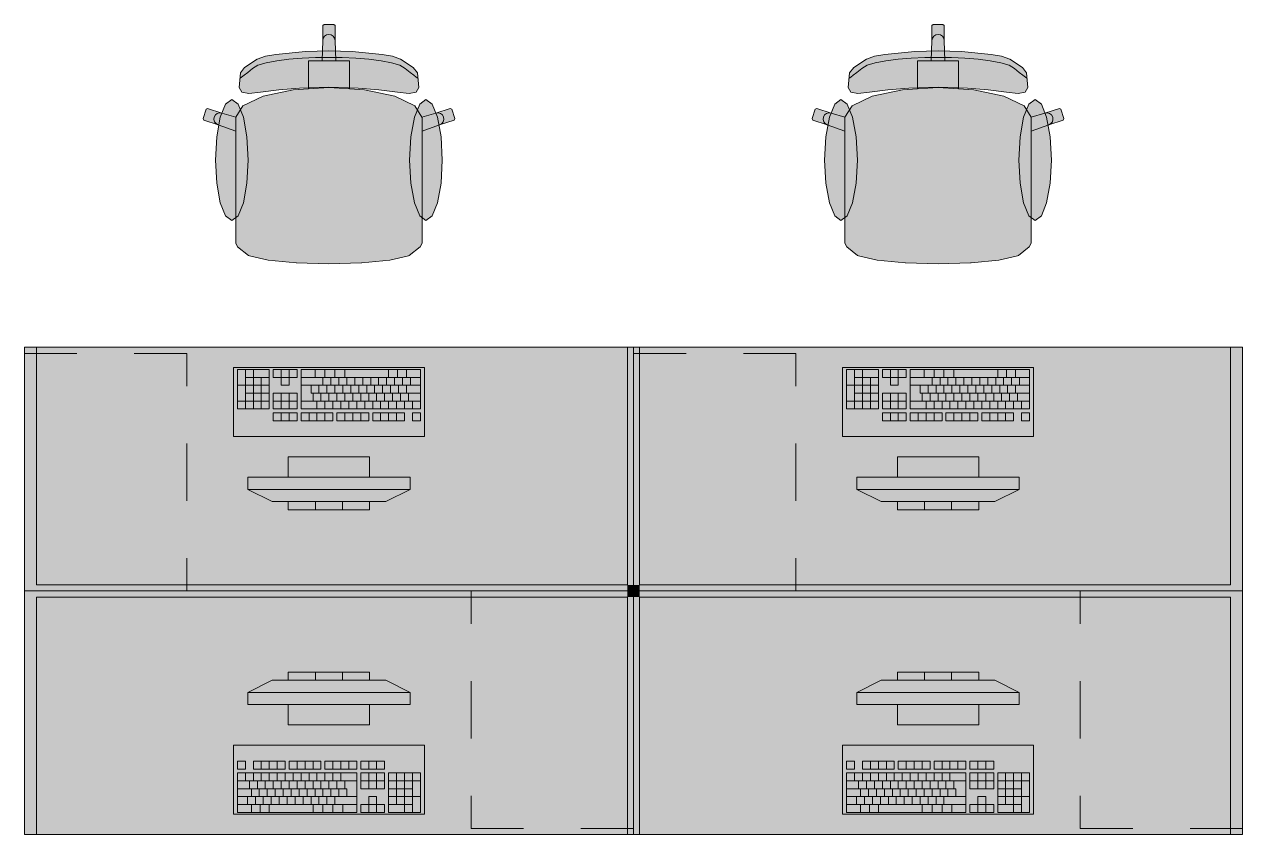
# Model space of a CAD drawing. Header units: inches. Extents: x 99 to 83418, y 65 to 21631.
# Drawn here: x 68667 to 71667, y 13349 to 15344 of the extents above; entities that cross this region are included whole.
import ezdxf

# ---------------------------------------------------------------- set-up
doc = ezdxf.new("R2010")
doc.units = ezdxf.units.IN
doc.header["$MEASUREMENT"] = 0
doc.layers.add('PDF_Interior$-$Furniture$', color=7, linetype='Continuous', true_color=0x573938)

msp = doc.modelspace()

# ---------------------------------------------------------------- hatches: boundary and pattern name
at = {"layer": 'PDF_Interior$-$Furniture$', "true_color": 0xffffff, "transparency": 33554559}
for points in [[(69187.6, 14872.6), (69187.6, 14836.5), (69187.6, 14805.4), (69192.1, 14796.8), (69218.9, 14775.7), (69221.1, 14774.8), (69267, 14764.1), (69335.8, 14757), (69336.8, 14756.9), (69416.9, 14754.4), (69416.9, 15344.4), (69404.8, 15344.4), (69401.8, 15341.4), (69401.8, 15304.5), (69400, 15254.6), (69366.5, 15254.6), (69366.5, 15224.7), (69366.5, 15186), (69329.1, 15183.6), (69254.7, 15167.8), (69205, 15144), (69187.7, 15116.1), (69153.5, 15125.8), (69118.1, 15137.2), (69114.3, 15135.3), (69106.9, 15112.5), (69108.8, 15108.7), (69144.2, 15097.3), (69187.6, 15081.7)], [(69646.1, 14872.6), (69646.1, 15081.7), (69689.5, 15097.3), (69724.9, 15108.7), (69726.9, 15112.5), (69719.4, 15135.3), (69715.6, 15137.2), (69680.2, 15125.8), (69646, 15116.1), (69628.7, 15144), (69579, 15167.8), (69504.6, 15183.6), (69467.2, 15186), (69467.2, 15224.7), (69467.2, 15254.6), (69433.7, 15254.6), (69432, 15304.5), (69432, 15341.4), (69428.9, 15344.4), (69416.9, 15344.4), (69416.9, 14754.4), (69496.9, 14756.9), (69498, 14757), (69566.7, 14764.1), (69612.6, 14774.8), (69614.8, 14775.7), (69641.6, 14796.8), (69646.1, 14805.4), (69646.1, 14836.5)], [(70687.6, 14872.6), (70687.6, 14836.5), (70687.6, 14805.4), (70692.1, 14796.8), (70718.9, 14775.7), (70721.1, 14774.8), (70767, 14764.1), (70835.8, 14757), (70836.8, 14756.9), (70916.9, 14754.4), (70916.9, 15344.4), (70904.8, 15344.4), (70901.8, 15341.4), (70901.8, 15304.5), (70900, 15254.6), (70866.5, 15254.6), (70866.5, 15224.7), (70866.5, 15186), (70829.1, 15183.6), (70754.7, 15167.8), (70705, 15144), (70687.7, 15116.1), (70653.5, 15125.8), (70618.1, 15137.2), (70614.3, 15135.3), (70606.9, 15112.5), (70608.8, 15108.7), (70644.2, 15097.3), (70687.6, 15081.7)], [(71146.1, 14872.6), (71146.1, 15081.7), (71189.5, 15097.3), (71224.9, 15108.7), (71226.9, 15112.5), (71219.4, 15135.3), (71215.6, 15137.2), (71180.2, 15125.8), (71146, 15116.1), (71128.7, 15144), (71079, 15167.8), (71004.6, 15183.6), (70967.2, 15186), (70967.2, 15224.7), (70967.2, 15254.6), (70933.7, 15254.6), (70932, 15304.5), (70932, 15341.4), (70928.9, 15344.4), (70916.9, 15344.4), (70916.9, 14754.4), (70996.9, 14756.9), (70998, 14757), (71066.7, 14764.1), (71112.6, 14774.8), (71114.8, 14775.7), (71141.6, 14796.8), (71146.1, 14805.4), (71146.1, 14836.5)], [(69359.4, 15277.4), (69286.1, 15270.5), (69260.3, 15265.7), (69240.3, 15258.4), (69209.3, 15238.3), (69198.8, 15225.2), (69195.5, 15189.1), (69202.2, 15177.5), (69219.4, 15174.5), (69248.3, 15177.1), (69293.6, 15182.9), (69344.6, 15187.6), (69416.9, 15189.9), (69416.9, 15279.6)], [(69474.4, 15277.4), (69416.9, 15279.6), (69416.9, 15189.9), (69489.2, 15187.6), (69540.1, 15182.9), (69585.4, 15177.1), (69614.3, 15174.5), (69631.5, 15177.5), (69638.3, 15189.1), (69635, 15225.2), (69624.4, 15238.3), (69593.4, 15258.4), (69573.4, 15265.7), (69547.6, 15270.5)], [(70859.4, 15277.4), (70786.1, 15270.5), (70760.3, 15265.7), (70740.3, 15258.4), (70709.3, 15238.3), (70698.8, 15225.2), (70695.5, 15189.1), (70702.2, 15177.5), (70719.4, 15174.5), (70748.3, 15177.1), (70793.6, 15182.9), (70844.6, 15187.6), (70916.9, 15189.9), (70916.9, 15279.6)], [(70974.4, 15277.4), (70916.9, 15279.6), (70916.9, 15189.9), (70989.2, 15187.6), (71040.1, 15182.9), (71085.4, 15177.1), (71114.3, 15174.5), (71131.5, 15177.5), (71138.3, 15189.1), (71135, 15225.2), (71124.4, 15238.3), (71093.4, 15258.4), (71073.4, 15265.7), (71047.6, 15270.5)], [(69137.6, 15010.3), (69139.4, 14966.6), (69145.1, 14923.7), (69154.4, 14889.1), (69166, 14867.9), (69177.8, 14861.3), (69189.7, 14867.9), (69201.2, 14889.1), (69210.6, 14923.8), (69216.3, 14966.6), (69218.1, 15010.4), (69216.4, 15054.2), (69210.6, 15097), (69201.3, 15131.7), (69189.7, 15152.8), (69177.9, 15159.4), (69166, 15152.8), (69154.5, 15131.7), (69145.1, 15097), (69139.4, 15054.1)], [(69696.2, 15010.3), (69694.4, 15054.1), (69688.6, 15097), (69679.3, 15131.6), (69667.7, 15152.8), (69655.9, 15159.4), (69644, 15152.8), (69632.5, 15131.7), (69623.1, 15097), (69617.4, 15054.2), (69615.6, 15010.4), (69617.4, 14966.6), (69623.1, 14923.8), (69632.5, 14889.1), (69644.1, 14867.9), (69655.9, 14861.3), (69667.7, 14867.9), (69679.3, 14889.1), (69688.7, 14923.7), (69694.4, 14966.6)], [(70637.6, 15010.3), (70639.4, 14966.6), (70645.1, 14923.7), (70654.4, 14889), (70666, 14867.9), (70677.8, 14861.3), (70689.7, 14867.9), (70701.2, 14889.1), (70710.6, 14923.8), (70716.3, 14966.6), (70718.1, 15010.4), (70716.4, 15054.2), (70710.6, 15097), (70701.3, 15131.7), (70689.7, 15152.8), (70677.9, 15159.4), (70666, 15152.8), (70654.5, 15131.7), (70645.1, 15097), (70639.4, 15054.1)], [(71196.2, 15010.3), (71194.4, 15054.1), (71188.6, 15097), (71179.3, 15131.7), (71167.7, 15152.8), (71155.9, 15159.4), (71144, 15152.8), (71132.5, 15131.7), (71123.1, 15097), (71117.4, 15054.2), (71115.6, 15010.4), (71117.4, 14966.6), (71123.1, 14923.8), (71132.5, 14889.1), (71144.1, 14867.9), (71155.9, 14861.3), (71167.7, 14867.9), (71179.3, 14889.1), (71188.7, 14923.7), (71194.4, 14966.6)], [(68696.9, 13964.4), (68696.9, 14549.4), (68666.9, 14549.4), (68666.9, 13349.4), (68696.9, 13349.4), (68696.9, 13934.4)], [(71636.9, 13934.4), (71636.9, 13349.4), (71666.9, 13349.4), (71666.9, 14549.4), (71636.9, 14549.4), (71636.9, 13964.4)], [(69616.9, 14229.4), (69516.9, 14229.4), (69516.9, 14279.4), (69316.9, 14279.4), (69316.9, 14229.4), (69216.9, 14229.4), (69216.9, 14199.4), (69276.9, 14169.4), (69316.9, 14169.4), (69316.9, 14149.4), (69516.9, 14149.4), (69516.9, 14169.4), (69556.9, 14169.4), (69616.9, 14199.4)], [(71116.9, 14229.4), (71016.9, 14229.4), (71016.9, 14279.4), (70816.9, 14279.4), (70816.9, 14229.4), (70716.9, 14229.4), (70716.9, 14199.4), (70776.9, 14169.4), (70816.9, 14169.4), (70816.9, 14149.4), (71016.9, 14149.4), (71016.9, 14169.4), (71056.9, 14169.4), (71116.9, 14199.4)], [(69216.9, 13669.4), (69316.9, 13669.4), (69316.9, 13619.4), (69516.9, 13619.4), (69516.9, 13669.4), (69616.9, 13669.4), (69616.9, 13699.4), (69556.9, 13729.4), (69516.9, 13729.4), (69516.9, 13749.4), (69316.9, 13749.4), (69316.9, 13729.4), (69276.9, 13729.4), (69216.9, 13699.4)], [(70716.9, 13669.4), (70816.9, 13669.4), (70816.9, 13619.4), (71016.9, 13619.4), (71016.9, 13669.4), (71116.9, 13669.4), (71116.9, 13699.4), (71056.9, 13729.4), (71016.9, 13729.4), (71016.9, 13749.4), (70816.9, 13749.4), (70816.9, 13729.4), (70776.9, 13729.4), (70716.9, 13699.4)]]:
    msp.add_hatch(color=7, dxfattribs=at).paths.add_polyline_path(points)

# ---------------------------------------------------------------- linework, layer by layer
at = {"layer": 'PDF_Interior$-$Furniture$', "lineweight": 13}
for points in [[(69432, 15304.5), (69432, 15341.4), (69428.9, 15344.4), (69416.9, 15344.4), (69404.8, 15344.4), (69401.8, 15341.4), (69401.8, 15304.5)], [(70932, 15304.5), (70932, 15341.4), (70928.9, 15344.4), (70916.9, 15344.4), (70904.8, 15344.4), (70901.8, 15341.4), (70901.8, 15304.5)], [(69433.7, 15254.6), (69432, 15304.5), (69430.8, 15310.2), (69427.5, 15315.1), (69422.6, 15318.3), (69416.9, 15319.5), (69411.1, 15318.3), (69406.2, 15315.1), (69402.9, 15310.2), (69401.8, 15304.5), (69400, 15254.6)], [(70933.7, 15254.6), (70932, 15304.5), (70930.8, 15310.2), (70927.5, 15315.1), (70922.6, 15318.3), (70916.9, 15319.5), (70911.1, 15318.3), (70906.2, 15315.1), (70902.9, 15310.2), (70901.8, 15304.5), (70900, 15254.6)], [(69635.6, 15212), (69631.9, 15214.6), (69625.6, 15219.7), (69616.6, 15225.9), (69604.9, 15236), (69591.7, 15243.7), (69571.3, 15249.9), (69545.4, 15254.9), (69515.4, 15258.6), (69482.9, 15261.1), (69449.6, 15262.6), (69416.9, 15263), (69384.1, 15262.6), (69350.8, 15261.1), (69318.3, 15258.6), (69288.3, 15254.9), (69262.4, 15249.9), (69242, 15243.7), (69228.8, 15236), (69217.1, 15225.9), (69208.1, 15219.7), (69201.8, 15214.6), (69198.1, 15212)], [(69366.5, 15186), (69366.5, 15224.7), (69366.5, 15254.6), (69400, 15254.6), (69416.9, 15254.6), (69433.7, 15254.6), (69467.2, 15254.6), (69467.2, 15224.7), (69467.2, 15186)], [(71135.6, 15212), (71131.9, 15214.6), (71125.6, 15219.7), (71116.6, 15225.9), (71104.9, 15236), (71091.7, 15243.7), (71071.3, 15249.9), (71045.4, 15254.9), (71015.4, 15258.6), (70982.9, 15261.1), (70949.6, 15262.6), (70916.9, 15263), (70884.1, 15262.6), (70850.8, 15261.1), (70818.3, 15258.6), (70788.3, 15254.9), (70762.4, 15249.9), (70742, 15243.7), (70728.8, 15236), (70717.1, 15225.9), (70708.1, 15219.7), (70701.8, 15214.6), (70698.1, 15212)], [(70866.5, 15186), (70866.5, 15224.7), (70866.5, 15254.6), (70900, 15254.6), (70916.9, 15254.6), (70933.7, 15254.6), (70967.2, 15254.6), (70967.2, 15224.7), (70967.2, 15186)], [(69187.7, 15116.1), (69205, 15144), (69254.7, 15167.8), (69329.1, 15183.6), (69366.5, 15186), (69416.9, 15189.2), (69467.2, 15186), (69504.6, 15183.6), (69579, 15167.8), (69628.7, 15144), (69646, 15116.1)], [(70687.7, 15116.1), (70705, 15144), (70754.7, 15167.8), (70829.1, 15183.6), (70866.5, 15186), (70916.9, 15189.2), (70967.2, 15186), (71004.6, 15183.6), (71079, 15167.8), (71128.7, 15144), (71146, 15116.1)], [(69187.6, 15081.7), (69144.2, 15097.3), (69139.1, 15100.2), (69135.4, 15104.8), (69133.8, 15110.4), (69134.5, 15116.2), (69137.4, 15121.3), (69142, 15124.9), (69147.7, 15126.5), (69153.5, 15125.8), (69118.1, 15137.2), (69114.3, 15135.3), (69106.9, 15112.5), (69108.8, 15108.7), (69144.2, 15097.3)], [(69680.2, 15125.8), (69646, 15116.1), (69646.1, 15115.9), (69646.1, 15081.7), (69646.1, 14872.6), (69646.1, 14836.5), (69646.1, 14805.4), (69641.6, 14796.8), (69614.8, 14775.7), (69612.6, 14774.8), (69566.7, 14764.1), (69498, 14757), (69496.9, 14756.9), (69416.9, 14754.4), (69336.8, 14756.9), (69335.8, 14757), (69267, 14764.1), (69221.1, 14774.8), (69218.9, 14775.7), (69192.1, 14796.8), (69187.6, 14805.4), (69187.6, 14836.5), (69187.6, 14872.6), (69187.6, 15081.7), (69187.6, 15115.9), (69187.7, 15116.1), (69153.5, 15125.8)], [(69646.1, 15081.7), (69689.5, 15097.3), (69694.6, 15100.2), (69698.3, 15104.8), (69699.9, 15110.4), (69699.2, 15116.2), (69696.3, 15121.3), (69691.7, 15124.9), (69686, 15126.5), (69680.2, 15125.8), (69715.6, 15137.2), (69719.4, 15135.3), (69726.9, 15112.5), (69724.9, 15108.7), (69689.5, 15097.3)], [(70687.6, 15081.7), (70644.2, 15097.3), (70639.1, 15100.2), (70635.4, 15104.8), (70633.8, 15110.4), (70634.5, 15116.2), (70637.4, 15121.3), (70642, 15124.9), (70647.7, 15126.5), (70653.5, 15125.8), (70618.1, 15137.2), (70614.3, 15135.3), (70606.9, 15112.5), (70608.8, 15108.7), (70644.2, 15097.3)], [(71180.2, 15125.8), (71146, 15116.1), (71146.1, 15115.9), (71146.1, 15081.7), (71146.1, 14872.6), (71146.1, 14836.5), (71146.1, 14805.4), (71141.6, 14796.8), (71114.8, 14775.7), (71112.6, 14774.8), (71066.7, 14764.1), (70998, 14757), (70996.9, 14756.9), (70916.9, 14754.4), (70836.8, 14756.9), (70835.8, 14757), (70767, 14764.1), (70721.1, 14774.8), (70718.9, 14775.7), (70692.1, 14796.8), (70687.6, 14805.4), (70687.6, 14836.5), (70687.6, 14872.6), (70687.6, 15081.7), (70687.6, 15115.9), (70687.7, 15116.1), (70653.5, 15125.8)], [(71146.1, 15081.7), (71189.5, 15097.3), (71194.6, 15100.2), (71198.3, 15104.8), (71199.9, 15110.4), (71199.2, 15116.2), (71196.3, 15121.3), (71191.7, 15124.9), (71186, 15126.5), (71180.2, 15125.8), (71215.6, 15137.2), (71219.4, 15135.3), (71226.9, 15112.5), (71224.9, 15108.7), (71189.5, 15097.3)], [(68666.9, 14534.4), (68796.3, 14534.4)], [(68937.4, 14534.4), (69066.9, 14534.4), (69066.9, 14453.6)], [(70166.9, 14534.4), (70296.3, 14534.4)], [(70437.4, 14534.4), (70566.9, 14534.4), (70566.9, 14453.6)], [(69211.2, 14494.5), (69211.2, 14397.6)], [(69230.8, 14494.5), (69230.8, 14397.6)], [(69318.9, 14494.5), (69318.9, 14475.1), (69299.4, 14475.1), (69299.4, 14494.5)], [(69382.6, 14494.5), (69382.6, 14475.1)], [(69407.1, 14494.5), (69407.1, 14475.1)], [(69431.5, 14494.5), (69431.5, 14475.1)], [(69456, 14494.5), (69456, 14475.1)], [(69563.7, 14494.5), (69563.7, 14475.1)], [(69585.8, 14494.5), (69585.8, 14475.1)], [(69607.8, 14494.5), (69607.8, 14475.1)], [(70711.2, 14494.5), (70711.2, 14397.6)], [(70730.8, 14494.5), (70730.8, 14397.6)], [(70818.9, 14494.5), (70818.9, 14475.1), (70799.4, 14475.1), (70799.4, 14494.5)], [(70882.6, 14494.5), (70882.6, 14475.1)], [(70907.1, 14494.5), (70907.1, 14475.1)], [(70931.5, 14494.5), (70931.5, 14475.1)], [(70956, 14494.5), (70956, 14475.1)], [(71063.7, 14494.5), (71063.7, 14475.1)], [(71085.8, 14494.5), (71085.8, 14475.1)], [(71107.8, 14494.5), (71107.8, 14475.1)], [(69270, 14475.1), (69211.2, 14475.1)], [(69250.4, 14475.1), (69250.4, 14397.6)], [(69642.1, 14475.1), (69348.3, 14475.1)], [(69402.2, 14475.1), (69402.2, 14455.8)], [(69421.8, 14475.1), (69421.8, 14455.8)], [(69441.3, 14475.1), (69441.3, 14455.8)], [(69460.9, 14475.1), (69460.9, 14455.8)], [(69480.5, 14475.1), (69480.5, 14455.8)], [(69500.1, 14475.1), (69500.1, 14455.8)], [(69519.7, 14475.1), (69519.7, 14455.8)], [(69539.3, 14475.1), (69539.3, 14455.8)], [(69558.8, 14475.1), (69558.8, 14455.8)], [(69578.4, 14475.1), (69578.4, 14455.8)], [(69598, 14475.1), (69598, 14455.8)], [(69617.6, 14475.1), (69617.6, 14455.8)], [(70770, 14475.1), (70711.2, 14475.1)], [(70750.4, 14475.1), (70750.4, 14397.6)], [(71142.1, 14475.1), (70848.3, 14475.1)], [(70902.2, 14475.1), (70902.2, 14455.8)], [(70921.8, 14475.1), (70921.8, 14455.8)], [(70941.3, 14475.1), (70941.3, 14455.8)], [(70960.9, 14475.1), (70960.9, 14455.8)], [(70980.5, 14475.1), (70980.5, 14455.8)], [(71000.1, 14475.1), (71000.1, 14455.8)], [(71019.7, 14475.1), (71019.7, 14455.8)], [(71039.3, 14475.1), (71039.3, 14455.8)], [(71058.8, 14475.1), (71058.8, 14455.8)], [(71078.4, 14475.1), (71078.4, 14455.8)], [(71098, 14475.1), (71098, 14455.8)], [(71117.6, 14475.1), (71117.6, 14455.8)], [(69270, 14455.8), (69191.6, 14455.8)], [(69270, 14436.4), (69211.2, 14436.4)], [(69299.4, 14436.4), (69299.4, 14397.6)], [(69318.9, 14436.4), (69318.9, 14397.6)], [(69642.1, 14455.8), (69348.3, 14455.8)], [(69642.1, 14436.4), (69372.8, 14436.4), (69372.8, 14455.8)], [(69377.7, 14436.4), (69377.7, 14417)], [(69392.4, 14455.8), (69392.4, 14436.4)], [(69397.3, 14436.4), (69397.3, 14417)], [(69412, 14455.8), (69412, 14436.4)], [(69416.9, 14436.4), (69416.9, 14417)], [(69431.5, 14455.8), (69431.5, 14436.4)], [(69436.4, 14436.4), (69436.4, 14417)], [(69451.1, 14455.8), (69451.1, 14436.4)], [(69456, 14436.4), (69456, 14417)], [(69470.7, 14455.8), (69470.7, 14436.4)], [(69475.6, 14436.4), (69475.6, 14417)], [(69490.3, 14455.8), (69490.3, 14436.4)], [(69495.2, 14436.4), (69495.2, 14417)], [(69509.9, 14455.8), (69509.9, 14436.4)], [(69514.8, 14436.4), (69514.8, 14417)], [(69529.5, 14455.8), (69529.5, 14436.4)], [(69534.4, 14436.4), (69534.4, 14417)], [(69549, 14455.8), (69549, 14436.4)], [(69553.9, 14436.4), (69553.9, 14417)], [(69568.6, 14455.8), (69568.6, 14436.4)], [(69573.5, 14436.4), (69573.5, 14417)], [(69588.2, 14455.8), (69588.2, 14436.4)], [(69593.1, 14436.4), (69593.1, 14417)], [(69607.8, 14455.8), (69607.8, 14436.4)], [(69612.7, 14436.4), (69612.7, 14417)], [(70770, 14455.8), (70691.6, 14455.8)], [(70770, 14436.4), (70711.2, 14436.4)], [(70799.4, 14436.4), (70799.4, 14397.6)], [(70818.9, 14436.4), (70818.9, 14397.6)], [(71142.1, 14455.8), (70848.3, 14455.8)], [(71142.1, 14436.4), (70872.8, 14436.4), (70872.8, 14455.8)], [(70877.7, 14436.4), (70877.7, 14417)], [(70892.4, 14455.8), (70892.4, 14436.4)], [(70897.3, 14436.4), (70897.3, 14417)], [(70912, 14455.8), (70912, 14436.4)], [(70916.9, 14436.4), (70916.9, 14417)], [(70931.5, 14455.8), (70931.5, 14436.4)], [(70936.4, 14436.4), (70936.4, 14417)], [(70951.1, 14455.8), (70951.1, 14436.4)], [(70956, 14436.4), (70956, 14417)], [(70970.7, 14455.8), (70970.7, 14436.4)], [(70975.6, 14436.4), (70975.6, 14417)], [(70990.3, 14455.8), (70990.3, 14436.4)], [(70995.2, 14436.4), (70995.2, 14417)], [(71009.9, 14455.8), (71009.9, 14436.4)], [(71014.8, 14436.4), (71014.8, 14417)], [(71029.5, 14455.8), (71029.5, 14436.4)], [(71034.4, 14436.4), (71034.4, 14417)], [(71049, 14455.8), (71049, 14436.4)], [(71053.9, 14436.4), (71053.9, 14417)], [(71068.6, 14455.8), (71068.6, 14436.4)], [(71073.5, 14436.4), (71073.5, 14417)], [(71088.2, 14455.8), (71088.2, 14436.4)], [(71093.1, 14436.4), (71093.1, 14417)], [(71107.8, 14455.8), (71107.8, 14436.4)], [(71112.7, 14436.4), (71112.7, 14417)], [(69270, 14417), (69191.6, 14417)], [(69338.5, 14417), (69279.8, 14417)], [(69642.1, 14417), (69348.3, 14417)], [(69387.5, 14417), (69387.5, 14397.6)], [(69407.1, 14417), (69407.1, 14397.6)], [(69426.6, 14417), (69426.6, 14397.6)], [(69446.2, 14417), (69446.2, 14397.6)], [(69465.8, 14417), (69465.8, 14397.6)], [(69485.4, 14417), (69485.4, 14397.6)], [(69505, 14417), (69505, 14397.6)], [(69524.6, 14417), (69524.6, 14397.6)], [(69544.1, 14417), (69544.1, 14397.6)], [(69563.7, 14417), (69563.7, 14397.6)], [(69583.3, 14417), (69583.3, 14397.6)], [(69602.9, 14417), (69602.9, 14397.6)], [(69622.5, 14417), (69622.5, 14397.6)], [(70770, 14417), (70691.6, 14417)], [(70838.5, 14417), (70779.8, 14417)], [(71142.1, 14417), (70848.3, 14417)], [(70887.5, 14417), (70887.5, 14397.6)], [(70907.1, 14417), (70907.1, 14397.6)], [(70926.6, 14417), (70926.6, 14397.6)], [(70946.2, 14417), (70946.2, 14397.6)], [(70965.8, 14417), (70965.8, 14397.6)], [(70985.4, 14417), (70985.4, 14397.6)], [(71005, 14417), (71005, 14397.6)], [(71024.6, 14417), (71024.6, 14397.6)], [(71044.1, 14417), (71044.1, 14397.6)], [(71063.7, 14417), (71063.7, 14397.6)], [(71083.3, 14417), (71083.3, 14397.6)], [(71102.9, 14417), (71102.9, 14397.6)], [(71122.5, 14417), (71122.5, 14397.6)], [(69299.4, 14387.9), (69299.4, 14368.5)], [(69318.9, 14387.9), (69318.9, 14368.5)], [(69367.9, 14387.9), (69367.9, 14368.5)], [(69387.5, 14387.9), (69387.5, 14368.5)], [(69407.1, 14387.9), (69407.1, 14368.5)], [(69456, 14387.9), (69456, 14368.5)], [(69475.6, 14387.9), (69475.6, 14368.5)], [(69495.2, 14387.9), (69495.2, 14368.5)], [(69544.1, 14387.9), (69544.1, 14368.5)], [(69563.7, 14387.9), (69563.7, 14368.5)], [(69583.3, 14387.9), (69583.3, 14368.5)], [(70799.4, 14387.9), (70799.4, 14368.5)], [(70818.9, 14387.9), (70818.9, 14368.5)], [(70867.9, 14387.9), (70867.9, 14368.5)], [(70887.5, 14387.9), (70887.5, 14368.5)], [(70907.1, 14387.9), (70907.1, 14368.5)], [(70956, 14387.9), (70956, 14368.5)], [(70975.6, 14387.9), (70975.6, 14368.5)], [(70995.2, 14387.9), (70995.2, 14368.5)], [(71044.1, 14387.9), (71044.1, 14368.5)], [(71063.7, 14387.9), (71063.7, 14368.5)], [(71083.3, 14387.9), (71083.3, 14368.5)], [(69066.9, 14312.4), (69066.9, 14171.3)], [(70566.9, 14312.4), (70566.9, 14171.3)], [(69616.9, 14199.4), (69556.9, 14169.4), (69276.9, 14169.4), (69216.9, 14199.4)], [(71116.9, 14199.4), (71056.9, 14169.4), (70776.9, 14169.4), (70716.9, 14199.4)], [(69383.5, 14169.4), (69383.5, 14149.4)], [(69450.2, 14169.4), (69450.2, 14149.4)], [(70883.5, 14169.4), (70883.5, 14149.4)], [(70950.2, 14169.4), (70950.2, 14149.4)], [(69066.9, 14030.2), (69066.9, 13949.4)], [(70566.9, 14030.2), (70566.9, 13949.4)], [(69766.9, 13868.6), (69766.9, 13949.4)], [(71266.9, 13868.6), (71266.9, 13949.4)], [(69383.5, 13729.4), (69383.5, 13749.4)], [(69450.2, 13729.4), (69450.2, 13749.4)], [(70883.5, 13729.4), (70883.5, 13749.4)], [(70950.2, 13729.4), (70950.2, 13749.4)], [(69216.9, 13699.4), (69276.9, 13729.4), (69556.9, 13729.4), (69616.9, 13699.4)], [(69766.9, 13586.3), (69766.9, 13727.4)], [(70716.9, 13699.4), (70776.9, 13729.4), (71056.9, 13729.4), (71116.9, 13699.4)], [(71266.9, 13586.3), (71266.9, 13727.4)], [(69250.4, 13510.9), (69250.4, 13530.3)], [(69270, 13510.9), (69270, 13530.3)], [(69289.6, 13510.9), (69289.6, 13530.3)], [(69338.5, 13510.9), (69338.5, 13530.3)], [(69358.1, 13510.9), (69358.1, 13530.3)], [(69377.7, 13510.9), (69377.7, 13530.3)], [(69426.6, 13510.9), (69426.6, 13530.3)], [(69446.2, 13510.9), (69446.2, 13530.3)], [(69465.8, 13510.9), (69465.8, 13530.3)], [(69514.8, 13510.9), (69514.8, 13530.3)], [(69534.4, 13510.9), (69534.4, 13530.3)], [(70750.4, 13510.9), (70750.4, 13530.3)], [(70770, 13510.9), (70770, 13530.3)], [(70789.6, 13510.9), (70789.6, 13530.3)], [(70838.5, 13510.9), (70838.5, 13530.3)], [(70858.1, 13510.9), (70858.1, 13530.3)], [(70877.7, 13510.9), (70877.7, 13530.3)], [(70926.6, 13510.9), (70926.6, 13530.3)], [(70946.2, 13510.9), (70946.2, 13530.3)], [(70965.8, 13510.9), (70965.8, 13530.3)], [(71014.8, 13510.9), (71014.8, 13530.3)], [(71034.4, 13510.9), (71034.4, 13530.3)], [(69211.2, 13481.8), (69211.2, 13501.2)], [(69230.8, 13481.8), (69230.8, 13501.2)], [(69250.4, 13481.8), (69250.4, 13501.2)], [(69270, 13481.8), (69270, 13501.2)], [(69289.6, 13481.8), (69289.6, 13501.2)], [(69309.1, 13481.8), (69309.1, 13501.2)], [(69328.7, 13481.8), (69328.7, 13501.2)], [(69348.3, 13481.8), (69348.3, 13501.2)], [(69367.9, 13481.8), (69367.9, 13501.2)], [(69387.5, 13481.8), (69387.5, 13501.2)], [(69407.1, 13481.8), (69407.1, 13501.2)], [(69426.6, 13481.8), (69426.6, 13501.2)], [(69446.2, 13481.8), (69446.2, 13501.2)], [(69514.8, 13462.4), (69514.8, 13501.2)], [(69534.4, 13462.4), (69534.4, 13501.2)], [(69583.3, 13423.6), (69583.3, 13501.2)], [(69602.9, 13404.2), (69602.9, 13501.2)], [(69622.5, 13404.2), (69622.5, 13501.2)], [(70711.2, 13481.8), (70711.2, 13501.2)], [(70730.8, 13481.8), (70730.8, 13501.2)], [(70750.4, 13481.8), (70750.4, 13501.2)], [(70770, 13481.8), (70770, 13501.2)], [(70789.6, 13481.8), (70789.6, 13501.2)], [(70809.1, 13481.8), (70809.1, 13501.2)], [(70828.7, 13481.8), (70828.7, 13501.2)], [(70848.3, 13481.8), (70848.3, 13501.2)], [(70867.9, 13481.8), (70867.9, 13501.2)], [(70887.5, 13481.8), (70887.5, 13501.2)], [(70907.1, 13481.8), (70907.1, 13501.2)], [(70926.6, 13481.8), (70926.6, 13501.2)], [(70946.2, 13481.8), (70946.2, 13501.2)], [(71014.8, 13462.4), (71014.8, 13501.2)], [(71034.4, 13462.4), (71034.4, 13501.2)], [(71083.3, 13423.6), (71083.3, 13501.2)], [(71102.9, 13404.2), (71102.9, 13501.2)], [(71122.5, 13404.2), (71122.5, 13501.2)], [(69191.6, 13481.8), (69485.4, 13481.8)], [(69221, 13462.4), (69221, 13481.8)], [(69240.6, 13462.4), (69240.6, 13481.8)], [(69260.2, 13462.4), (69260.2, 13481.8)], [(69279.8, 13462.4), (69279.8, 13481.8)], [(69299.4, 13462.4), (69299.4, 13481.8)], [(69318.9, 13462.4), (69318.9, 13481.8)], [(69338.5, 13462.4), (69338.5, 13481.8)], [(69358.1, 13462.4), (69358.1, 13481.8)], [(69377.7, 13462.4), (69377.7, 13481.8)], [(69397.3, 13462.4), (69397.3, 13481.8)], [(69416.9, 13462.4), (69416.9, 13481.8)], [(69436.4, 13462.4), (69436.4, 13481.8)], [(69456, 13462.4), (69456, 13481.8)], [(69495.2, 13481.8), (69553.9, 13481.8)], [(69563.7, 13481.8), (69642.1, 13481.8)], [(70691.6, 13481.8), (70985.4, 13481.8)], [(70721, 13462.4), (70721, 13481.8)], [(70740.6, 13462.4), (70740.6, 13481.8)], [(70760.2, 13462.4), (70760.2, 13481.8)], [(70779.8, 13462.4), (70779.8, 13481.8)], [(70799.4, 13462.4), (70799.4, 13481.8)], [(70818.9, 13462.4), (70818.9, 13481.8)], [(70838.5, 13462.4), (70838.5, 13481.8)], [(70858.1, 13462.4), (70858.1, 13481.8)], [(70877.7, 13462.4), (70877.7, 13481.8)], [(70897.3, 13462.4), (70897.3, 13481.8)], [(70916.9, 13462.4), (70916.9, 13481.8)], [(70936.4, 13462.4), (70936.4, 13481.8)], [(70956, 13462.4), (70956, 13481.8)], [(70995.2, 13481.8), (71053.9, 13481.8)], [(71063.7, 13481.8), (71142.1, 13481.8)], [(69191.6, 13462.4), (69460.9, 13462.4), (69460.9, 13443)], [(69191.6, 13443), (69485.4, 13443)], [(69216.1, 13423.6), (69216.1, 13443)], [(69225.9, 13443), (69225.9, 13462.4)], [(69235.7, 13423.6), (69235.7, 13443)], [(69245.5, 13443), (69245.5, 13462.4)], [(69255.3, 13423.6), (69255.3, 13443)], [(69265.1, 13443), (69265.1, 13462.4)], [(69274.9, 13423.6), (69274.9, 13443)], [(69284.7, 13443), (69284.7, 13462.4)], [(69294.5, 13423.6), (69294.5, 13443)], [(69304.3, 13443), (69304.3, 13462.4)], [(69314, 13423.6), (69314, 13443)], [(69323.8, 13443), (69323.8, 13462.4)], [(69333.6, 13423.6), (69333.6, 13443)], [(69343.4, 13443), (69343.4, 13462.4)], [(69353.2, 13423.6), (69353.2, 13443)], [(69363, 13443), (69363, 13462.4)], [(69372.8, 13423.6), (69372.8, 13443)], [(69382.6, 13443), (69382.6, 13462.4)], [(69392.4, 13423.6), (69392.4, 13443)], [(69402.2, 13443), (69402.2, 13462.4)], [(69412, 13423.6), (69412, 13443)], [(69421.8, 13443), (69421.8, 13462.4)], [(69431.5, 13423.6), (69431.5, 13443)], [(69441.3, 13443), (69441.3, 13462.4)], [(69563.7, 13462.4), (69622.5, 13462.4)], [(69563.7, 13443), (69642.1, 13443)], [(69896.3, 13364.4), (69766.9, 13364.4), (69766.9, 13445.2)], [(70691.6, 13462.4), (70960.9, 13462.4), (70960.9, 13443)], [(70691.6, 13443), (70985.4, 13443)], [(70716.1, 13423.6), (70716.1, 13443)], [(70725.9, 13443), (70725.9, 13462.4)], [(70735.7, 13423.6), (70735.7, 13443)], [(70745.5, 13443), (70745.5, 13462.4)], [(70755.3, 13423.6), (70755.3, 13443)], [(70765.1, 13443), (70765.1, 13462.4)], [(70774.9, 13423.6), (70774.9, 13443)], [(70784.7, 13443), (70784.7, 13462.4)], [(70794.5, 13423.6), (70794.5, 13443)], [(70804.3, 13443), (70804.3, 13462.4)], [(70814, 13423.6), (70814, 13443)], [(70823.8, 13443), (70823.8, 13462.4)], [(70833.6, 13423.6), (70833.6, 13443)], [(70843.4, 13443), (70843.4, 13462.4)], [(70853.2, 13423.6), (70853.2, 13443)], [(70863, 13443), (70863, 13462.4)], [(70872.8, 13423.6), (70872.8, 13443)], [(70882.6, 13443), (70882.6, 13462.4)], [(70892.4, 13423.6), (70892.4, 13443)], [(70902.2, 13443), (70902.2, 13462.4)], [(70912, 13423.6), (70912, 13443)], [(70921.8, 13443), (70921.8, 13462.4)], [(70931.5, 13423.6), (70931.5, 13443)], [(70941.3, 13443), (70941.3, 13462.4)], [(71063.7, 13462.4), (71122.5, 13462.4)], [(71063.7, 13443), (71142.1, 13443)], [(71396.3, 13364.4), (71266.9, 13364.4), (71266.9, 13445.2)], [(69191.6, 13423.6), (69485.4, 13423.6)], [(69225.9, 13404.2), (69225.9, 13423.6)], [(69247.9, 13404.2), (69247.9, 13423.6)], [(69270, 13404.2), (69270, 13423.6)], [(69377.7, 13404.2), (69377.7, 13423.6)], [(69402.2, 13404.2), (69402.2, 13423.6)], [(69426.6, 13404.2), (69426.6, 13423.6)], [(69451.1, 13404.2), (69451.1, 13423.6)], [(69514.8, 13404.2), (69514.8, 13423.6), (69534.4, 13423.6), (69534.4, 13404.2)], [(69563.7, 13423.6), (69622.5, 13423.6)], [(70691.6, 13423.6), (70985.4, 13423.6)], [(70725.9, 13404.2), (70725.9, 13423.6)], [(70747.9, 13404.2), (70747.9, 13423.6)], [(70770, 13404.2), (70770, 13423.6)], [(70877.7, 13404.2), (70877.7, 13423.6)], [(70902.2, 13404.2), (70902.2, 13423.6)], [(70926.6, 13404.2), (70926.6, 13423.6)], [(70951.1, 13404.2), (70951.1, 13423.6)], [(71014.8, 13404.2), (71014.8, 13423.6), (71034.4, 13423.6), (71034.4, 13404.2)], [(71063.7, 13423.6), (71122.5, 13423.6)], [(70166.9, 13364.4), (70037.4, 13364.4)], [(71666.9, 13364.4), (71537.4, 13364.4)]]:
    msp.add_lwpolyline(points, dxfattribs=at)
for points in [[(69293.6, 15182.9), (69344.6, 15187.6), (69416.9, 15189.9), (69489.2, 15187.6), (69540.1, 15182.9), (69585.4, 15177.1), (69614.3, 15174.5), (69631.5, 15177.5), (69638.3, 15189.1), (69635, 15225.2), (69624.4, 15238.3), (69593.4, 15258.4), (69573.4, 15265.7), (69547.6, 15270.5), (69474.4, 15277.4), (69416.9, 15279.6), (69359.4, 15277.4), (69286.1, 15270.5), (69260.3, 15265.7), (69240.3, 15258.4), (69209.3, 15238.3), (69198.8, 15225.2), (69195.5, 15189.1), (69202.2, 15177.5), (69219.4, 15174.5), (69248.3, 15177.1)], [(70793.6, 15182.9), (70844.6, 15187.6), (70916.9, 15189.9), (70989.2, 15187.6), (71040.1, 15182.9), (71085.4, 15177.1), (71114.3, 15174.5), (71131.5, 15177.5), (71138.3, 15189.1), (71135, 15225.2), (71124.4, 15238.3), (71093.4, 15258.4), (71073.4, 15265.7), (71047.6, 15270.5), (70974.4, 15277.4), (70916.9, 15279.6), (70859.4, 15277.4), (70786.1, 15270.5), (70760.3, 15265.7), (70740.3, 15258.4), (70709.3, 15238.3), (70698.8, 15225.2), (70695.5, 15189.1), (70702.2, 15177.5), (70719.4, 15174.5), (70748.3, 15177.1)], [(69137.6, 15010.3), (69140.7, 15067.4), (69149.4, 15115.7), (69162.4, 15148), (69177.8, 15159.3), (69193.3, 15148), (69206.3, 15115.7), (69215, 15067.4), (69218.1, 15010.3), (69215, 14953.3), (69206.3, 14905), (69193.3, 14872.7), (69177.8, 14861.3), (69162.4, 14872.7), (69149.4, 14905), (69140.7, 14953.3)], [(69693.1, 15067.4), (69684.3, 15115.7), (69671.3, 15148), (69655.9, 15159.3), (69640.5, 15148), (69627.4, 15115.7), (69618.7, 15067.4), (69615.6, 15010.3), (69618.7, 14953.3), (69627.4, 14905), (69640.5, 14872.7), (69655.9, 14861.3), (69671.3, 14872.7), (69684.3, 14905), (69693.1, 14953.3), (69696.1, 15010.3)], [(70637.6, 15010.3), (70640.7, 15067.4), (70649.4, 15115.7), (70662.4, 15148), (70677.8, 15159.3), (70693.3, 15148), (70706.3, 15115.7), (70715, 15067.4), (70718.1, 15010.3), (70715, 14953.3), (70706.3, 14905), (70693.3, 14872.7), (70677.8, 14861.3), (70662.4, 14872.7), (70649.4, 14905), (70640.7, 14953.3)], [(71193.1, 15067.4), (71184.3, 15115.7), (71171.3, 15148), (71155.9, 15159.3), (71140.5, 15148), (71127.4, 15115.7), (71118.7, 15067.4), (71115.6, 15010.3), (71118.7, 14953.3), (71127.4, 14905), (71140.5, 14872.7), (71155.9, 14861.3), (71171.3, 14872.7), (71184.3, 14905), (71193.1, 14953.3), (71196.1, 15010.3)], [(70166.9, 13949.4), (68666.9, 13949.4), (68666.9, 14549.4), (70166.9, 14549.4)], [(70181.9, 13964.4), (71636.9, 13964.4), (71636.9, 14549.4), (71666.9, 14549.4), (71666.9, 13349.4), (71636.9, 13349.4), (71636.9, 13934.4), (70181.9, 13934.4), (70181.9, 13349.4), (70151.9, 13349.4), (70151.9, 13934.4), (68696.9, 13934.4), (68696.9, 13349.4), (68666.9, 13349.4), (68666.9, 14549.4), (68696.9, 14549.4), (68696.9, 13964.4), (70151.9, 13964.4), (70151.9, 14549.4), (70181.9, 14549.4)], [(71666.9, 13949.4), (70166.9, 13949.4), (70166.9, 14549.4), (71666.9, 14549.4)], [(69651.9, 14499.4), (69181.9, 14499.4), (69181.9, 14329.4), (69651.9, 14329.4)], [(69270, 14494.5), (69191.6, 14494.5), (69191.6, 14397.6), (69270, 14397.6)], [(69338.5, 14494.5), (69279.8, 14494.5), (69279.8, 14475.1), (69299.4, 14475.1), (69299.4, 14455.8), (69318.9, 14455.8), (69318.9, 14475.1), (69338.5, 14475.1)], [(69642.1, 14494.5), (69348.3, 14494.5), (69348.3, 14397.6), (69642.1, 14397.6)], [(71151.9, 14499.4), (70681.9, 14499.4), (70681.9, 14329.4), (71151.9, 14329.4)], [(70770, 14494.5), (70691.6, 14494.5), (70691.6, 14397.6), (70770, 14397.6)], [(70838.5, 14494.5), (70779.8, 14494.5), (70779.8, 14475.1), (70799.4, 14475.1), (70799.4, 14455.8), (70818.9, 14455.8), (70818.9, 14475.1), (70838.5, 14475.1)], [(71142.1, 14494.5), (70848.3, 14494.5), (70848.3, 14397.6), (71142.1, 14397.6)], [(69338.5, 14436.4), (69279.8, 14436.4), (69279.8, 14397.6), (69338.5, 14397.6)], [(70838.5, 14436.4), (70779.8, 14436.4), (70779.8, 14397.6), (70838.5, 14397.6)], [(69338.5, 14387.9), (69279.8, 14387.9), (69279.8, 14368.5), (69338.5, 14368.5)], [(69426.6, 14387.9), (69348.3, 14387.9), (69348.3, 14368.5), (69426.6, 14368.5)], [(69514.8, 14387.9), (69436.4, 14387.9), (69436.4, 14368.5), (69514.8, 14368.5)], [(69602.9, 14387.9), (69524.6, 14387.9), (69524.6, 14368.5), (69602.9, 14368.5)], [(69642.1, 14387.9), (69622.5, 14387.9), (69622.5, 14368.5), (69642.1, 14368.5)], [(70838.5, 14387.9), (70779.8, 14387.9), (70779.8, 14368.5), (70838.5, 14368.5)], [(70926.6, 14387.9), (70848.3, 14387.9), (70848.3, 14368.5), (70926.6, 14368.5)], [(71014.8, 14387.9), (70936.4, 14387.9), (70936.4, 14368.5), (71014.8, 14368.5)], [(71102.9, 14387.9), (71024.6, 14387.9), (71024.6, 14368.5), (71102.9, 14368.5)], [(71142.1, 14387.9), (71122.5, 14387.9), (71122.5, 14368.5), (71142.1, 14368.5)], [(69516.9, 14279.4), (69316.9, 14279.4), (69316.9, 14229.4), (69516.9, 14229.4)], [(71016.9, 14279.4), (70816.9, 14279.4), (70816.9, 14229.4), (71016.9, 14229.4)], [(69616.9, 14229.4), (69216.9, 14229.4), (69216.9, 14199.4), (69616.9, 14199.4)], [(71116.9, 14229.4), (70716.9, 14229.4), (70716.9, 14199.4), (71116.9, 14199.4)], [(69516.9, 14169.4), (69316.9, 14169.4), (69316.9, 14149.4), (69516.9, 14149.4)], [(71016.9, 14169.4), (70816.9, 14169.4), (70816.9, 14149.4), (71016.9, 14149.4)], [(68666.9, 13949.4), (70166.9, 13949.4), (70166.9, 13349.4), (68666.9, 13349.4)], [(70166.9, 13949.4), (71666.9, 13949.4), (71666.9, 13349.4), (70166.9, 13349.4)], [(69316.9, 13729.4), (69516.9, 13729.4), (69516.9, 13749.4), (69316.9, 13749.4)], [(70816.9, 13729.4), (71016.9, 13729.4), (71016.9, 13749.4), (70816.9, 13749.4)], [(69216.9, 13669.4), (69616.9, 13669.4), (69616.9, 13699.4), (69216.9, 13699.4)], [(70716.9, 13669.4), (71116.9, 13669.4), (71116.9, 13699.4), (70716.9, 13699.4)], [(69316.9, 13619.4), (69516.9, 13619.4), (69516.9, 13669.4), (69316.9, 13669.4)], [(70816.9, 13619.4), (71016.9, 13619.4), (71016.9, 13669.4), (70816.9, 13669.4)], [(69181.9, 13399.4), (69651.9, 13399.4), (69651.9, 13569.4), (69181.9, 13569.4)], [(70681.9, 13399.4), (71151.9, 13399.4), (71151.9, 13569.4), (70681.9, 13569.4)], [(69191.6, 13510.9), (69211.2, 13510.9), (69211.2, 13530.3), (69191.6, 13530.3)], [(69230.8, 13510.9), (69309.1, 13510.9), (69309.1, 13530.3), (69230.8, 13530.3)], [(69318.9, 13510.9), (69397.3, 13510.9), (69397.3, 13530.3), (69318.9, 13530.3)], [(69407.1, 13510.9), (69485.4, 13510.9), (69485.4, 13530.3), (69407.1, 13530.3)], [(69495.2, 13510.9), (69553.9, 13510.9), (69553.9, 13530.3), (69495.2, 13530.3)], [(70691.6, 13510.9), (70711.2, 13510.9), (70711.2, 13530.3), (70691.6, 13530.3)], [(70730.8, 13510.9), (70809.1, 13510.9), (70809.1, 13530.3), (70730.8, 13530.3)], [(70818.9, 13510.9), (70897.3, 13510.9), (70897.3, 13530.3), (70818.9, 13530.3)], [(70907.1, 13510.9), (70985.4, 13510.9), (70985.4, 13530.3), (70907.1, 13530.3)], [(70995.2, 13510.9), (71053.9, 13510.9), (71053.9, 13530.3), (70995.2, 13530.3)], [(69191.6, 13404.2), (69485.4, 13404.2), (69485.4, 13501.2), (69191.6, 13501.2)], [(69495.2, 13462.4), (69553.9, 13462.4), (69553.9, 13501.2), (69495.2, 13501.2)], [(69563.7, 13404.2), (69642.1, 13404.2), (69642.1, 13501.2), (69563.7, 13501.2)], [(70691.6, 13404.2), (70985.4, 13404.2), (70985.4, 13501.2), (70691.6, 13501.2)], [(70995.2, 13462.4), (71053.9, 13462.4), (71053.9, 13501.2), (70995.2, 13501.2)], [(71063.7, 13404.2), (71142.1, 13404.2), (71142.1, 13501.2), (71063.7, 13501.2)], [(69495.2, 13404.2), (69553.9, 13404.2), (69553.9, 13423.6), (69534.4, 13423.6), (69534.4, 13443), (69514.8, 13443), (69514.8, 13423.6), (69495.2, 13423.6)], [(70995.2, 13404.2), (71053.9, 13404.2), (71053.9, 13423.6), (71034.4, 13423.6), (71034.4, 13443), (71014.8, 13443), (71014.8, 13423.6), (70995.2, 13423.6)]]:
    msp.add_lwpolyline(points, close=True, dxfattribs=at)
at = {"layer": 'PDF_Interior$-$Furniture$', "color": 7, "lineweight": 0, "true_color": 0xffffff, "transparency": 33554559}
for points in [[(70166.9, 13949.4), (68666.9, 13949.4), (70166.9, 14549.4), (68666.9, 14549.4)], [(70151.9, 14549.4), (70151.9, 13964.4), (70181.9, 14549.4), (70181.9, 13964.4)], [(71666.9, 13949.4), (70166.9, 13949.4), (71666.9, 14549.4), (70166.9, 14549.4)], [(69651.9, 14329.4), (69651.9, 14499.4), (69181.9, 14329.4), (69181.9, 14499.4)], [(71151.9, 14329.4), (71151.9, 14499.4), (70681.9, 14329.4), (70681.9, 14499.4)], [(68696.9, 13934.4), (70151.9, 13934.4), (68696.9, 13964.4), (70151.9, 13964.4)], [(70181.9, 13934.4), (70181.9, 13964.4), (70151.9, 13934.4), (70151.9, 13964.4)], [(70181.9, 13934.4), (71636.9, 13934.4), (70181.9, 13964.4), (71636.9, 13964.4)], [(68666.9, 13949.4), (70166.9, 13949.4), (68666.9, 13349.4), (70166.9, 13349.4)], [(70151.9, 13349.4), (70181.9, 13349.4), (70151.9, 13934.4), (70181.9, 13934.4)], [(70166.9, 13949.4), (71666.9, 13949.4), (70166.9, 13349.4), (71666.9, 13349.4)], [(69181.9, 13569.4), (69181.9, 13399.4), (69651.9, 13569.4), (69651.9, 13399.4)], [(70681.9, 13569.4), (70681.9, 13399.4), (71151.9, 13569.4), (71151.9, 13399.4)]]:
    msp.add_solid(points, dxfattribs=at)

doc.saveas('drawing.dxf')
